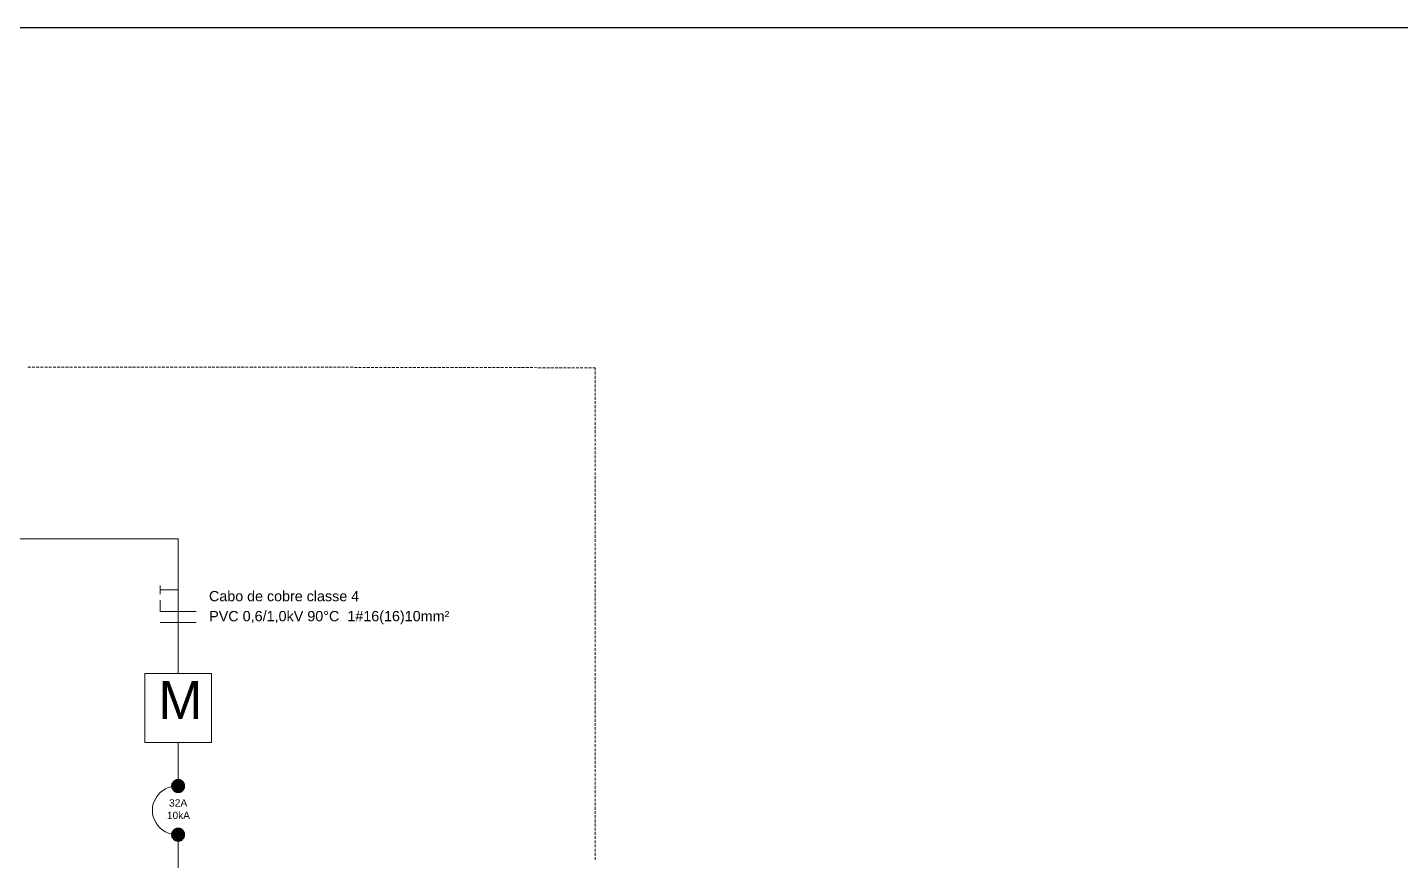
# Model space of a CAD drawing. Header units: millimetres. Extents: x 40 to 176, y -32 to 59.
# Drawn here: x 130.78 to 151.57, y 46.58 to 59.19 of the extents above; entities that cross this region are included whole.
import ezdxf
from ezdxf.enums import TextEntityAlignment as Align

# ---------------------------------------------------------------- set-up
doc = ezdxf.new("R2010")
doc.units = ezdxf.units.MM
doc.layers.get('0').update_dxf_attribs({"lineweight": 30})
doc.layers.add('13 - Diagrama unifilar', color=7, linetype='Continuous', lineweight=30)
doc.styles.add('Arial0', font='arial.ttf', dxfattribs={"height": 3.14658})
doc.styles.add('ariel 1.5', font='arial.ttf', dxfattribs={"height": 1.5})
doc.styles.add('ariel 2.5', font='arial.ttf', dxfattribs={"height": 2.5})
doc.styles.add('ariel 4', font='', dxfattribs={"height": 4})
doc.styles.get('ariel 4').set_extended_font_data('Arial Black')

# ---------------------------------------------------------------- blocks, each defined once
blk = doc.blocks.new('ISO-A1FRAME')
at = {"color": 5}
blk.add_lwpolyline([(-800, 277), (0, 277), (0, -277), (-800, -277)], close=True, dxfattribs=at)
for tag, height, style, p in [('COMPANY', 4, 'ariel 4', (-47.43, -227.76)), ('CLIENT1', 2.5, 'ariel 2.5', (-47.48, -240.73)), ('PROJECT1', 2.5, 'ariel 2.5', (-47.48, -248.81)), ('PROJECT2', 2.5, 'ariel 2.5', (-47.48, -252.63)), ('DRAWINGTITLE1', 2.5, 'ariel 2.5', (-47.48, -261.28)), ('DRAWINGTITLE2', 2.5, 'ariel 2.5', (-47.48, -264.97)), ('DRAWINGTITLE3', 2.5, 'ariel 2.5', (-47.48, -268.72)), ('AUTHOR', 1.5, 'ariel 1.5', (-88.17, -275.54)), ('CHECKER', 1.5, 'ariel 1.5', (-74.59, -275.58)), ('DRAWINGNO.', 2.5, 'ariel 2.5', (-23.02, -275.65)), ('DATE', 1.5, 'ariel 1.5', (-56.89, -275.74))]:
    blk.add_attdef(tag, text='', height=height, dxfattribs=dict(style=style)).set_placement(p, align=Align.CENTER)

msp = doc.modelspace()

# ---------------------------------------------------------------- hatches: boundary and pattern name
at = {"layer": '13 - Diagrama unifilar', "true_color": 0x000007}
h = msp.add_hatch(color=7, dxfattribs=at)
h.paths.add_polyline_path([(133.155, 47.727), (132.968, 47.727), (133.158, 47.716)])
h.paths.add_polyline_path([(132.968, 47.727), (133.158, 47.716), (132.965, 47.716)])
h = msp.add_hatch(color=7, dxfattribs=at)
h.paths.add_polyline_path([(133.158, 47.716), (132.965, 47.716), (133.158, 47.705)])
h.paths.add_polyline_path([(132.965, 47.716), (133.158, 47.705), (132.965, 47.705)])
h = msp.add_hatch(color=7, dxfattribs=at)
h.paths.add_polyline_path([(133.158, 47.705), (132.965, 47.705), (133.158, 47.699)])
h.paths.add_polyline_path([(132.965, 47.705), (133.158, 47.699), (132.965, 47.699)])
h = msp.add_hatch(color=7, dxfattribs=at)
h.paths.add_polyline_path([(133.158, 47.699), (132.965, 47.699), (133.155, 47.688)])
h.paths.add_polyline_path([(132.965, 47.699), (133.155, 47.688), (132.968, 47.688)])
h = msp.add_hatch(color=7, dxfattribs=at)
h.paths.add_polyline_path([(133.15, 47.741), (132.971, 47.741), (133.155, 47.733)])
h.paths.add_polyline_path([(132.971, 47.741), (133.155, 47.733), (132.968, 47.733)])
h = msp.add_hatch(color=7, dxfattribs=at)
h.paths.add_polyline_path([(133.155, 47.733), (132.968, 47.733), (133.155, 47.727)])
h.paths.add_polyline_path([(132.968, 47.733), (133.155, 47.727), (132.968, 47.727)])
h = msp.add_hatch(color=7, dxfattribs=at)
h.paths.add_polyline_path([(133.155, 47.688), (132.968, 47.688), (133.155, 47.679)])
h.paths.add_polyline_path([(132.968, 47.688), (133.155, 47.679), (132.968, 47.679)])
h = msp.add_hatch(color=7, dxfattribs=at)
h.paths.add_polyline_path([(133.155, 47.679), (132.968, 47.679), (133.15, 47.668)])
h.paths.add_polyline_path([(132.968, 47.679), (133.15, 47.668), (132.971, 47.668)])
h = msp.add_hatch(color=7, dxfattribs=at)
h.paths.add_polyline_path([(133.147, 47.752), (132.976, 47.752), (133.15, 47.741)])
h.paths.add_polyline_path([(132.976, 47.752), (133.15, 47.741), (132.971, 47.741)])
h = msp.add_hatch(color=7, dxfattribs=at)
h.paths.add_polyline_path([(133.15, 47.668), (132.971, 47.668), (133.147, 47.663)])
h.paths.add_polyline_path([(132.971, 47.668), (133.147, 47.663), (132.976, 47.663)])
h = msp.add_hatch(color=7, dxfattribs=at)
h.paths.add_polyline_path([(133.144, 47.758), (132.979, 47.758), (133.147, 47.752)])
h.paths.add_polyline_path([(132.979, 47.758), (133.147, 47.752), (132.976, 47.752)])
h = msp.add_hatch(color=7, dxfattribs=at)
h.paths.add_polyline_path([(133.147, 47.663), (132.976, 47.663), (133.144, 47.654)])
h.paths.add_polyline_path([(132.976, 47.663), (133.144, 47.654), (132.979, 47.654)])
h = msp.add_hatch(color=7, dxfattribs=at)
h.paths.add_polyline_path([(133.136, 47.766), (132.985, 47.766), (133.144, 47.758)])
h.paths.add_polyline_path([(132.985, 47.766), (133.144, 47.758), (132.979, 47.758)])
h = msp.add_hatch(color=7, dxfattribs=at)
h.paths.add_polyline_path([(133.144, 47.654), (132.979, 47.654), (133.136, 47.649)])
h.paths.add_polyline_path([(132.979, 47.654), (133.136, 47.649), (132.985, 47.649)])
h = msp.add_hatch(color=7, dxfattribs=at)
h.paths.add_polyline_path([(133.13, 47.774), (132.993, 47.774), (133.136, 47.766)])
h.paths.add_polyline_path([(132.993, 47.774), (133.136, 47.766), (132.985, 47.766)])
h = msp.add_hatch(color=7, dxfattribs=at)
h.paths.add_polyline_path([(133.136, 47.649), (132.985, 47.649), (133.13, 47.64)])
h.paths.add_polyline_path([(132.985, 47.649), (133.13, 47.64), (132.993, 47.64)])
h = msp.add_hatch(color=7, dxfattribs=at)
h.paths.add_polyline_path([(133.122, 47.78), (132.996, 47.78), (133.13, 47.774)])
h.paths.add_polyline_path([(132.996, 47.78), (133.13, 47.774), (132.993, 47.774)])
h = msp.add_hatch(color=7, dxfattribs=at)
h.paths.add_polyline_path([(133.13, 47.64), (132.993, 47.64), (133.122, 47.635)])
h.paths.add_polyline_path([(132.993, 47.64), (133.122, 47.635), (132.996, 47.635)])
h = msp.add_hatch(color=7, dxfattribs=at)
h.paths.add_polyline_path([(133.119, 47.783), (133.004, 47.783), (133.122, 47.78)])
h.paths.add_polyline_path([(133.004, 47.783), (133.122, 47.78), (132.996, 47.78)])
h = msp.add_hatch(color=7, dxfattribs=at)
h.paths.add_polyline_path([(133.122, 47.635), (132.996, 47.635), (133.119, 47.626)])
h.paths.add_polyline_path([(132.996, 47.635), (133.119, 47.626), (133.004, 47.626)])
h = msp.add_hatch(color=7, dxfattribs=at)
h.paths.add_polyline_path([(133.108, 47.791), (133.01, 47.791), (133.119, 47.783)])
h.paths.add_polyline_path([(133.01, 47.791), (133.119, 47.783), (133.004, 47.783)])
h = msp.add_hatch(color=7, dxfattribs=at)
h.paths.add_polyline_path([(133.119, 47.626), (133.004, 47.626), (133.108, 47.624)])
h.paths.add_polyline_path([(133.004, 47.626), (133.108, 47.624), (133.01, 47.624)])
h = msp.add_hatch(color=7, dxfattribs=at)
h.paths.add_polyline_path([(133.099, 47.794), (133.021, 47.794), (133.108, 47.791)])
h.paths.add_polyline_path([(133.021, 47.794), (133.108, 47.791), (133.01, 47.791)])
h = msp.add_hatch(color=7, dxfattribs=at)
h.paths.add_polyline_path([(133.108, 47.624), (133.01, 47.624), (133.099, 47.621)])
h.paths.add_polyline_path([(133.01, 47.624), (133.099, 47.621), (133.021, 47.621)])
h = msp.add_hatch(color=7, dxfattribs=at)
h.paths.add_polyline_path([(133.091, 47.8), (133.029, 47.8), (133.099, 47.794)])
h.paths.add_polyline_path([(133.029, 47.8), (133.099, 47.794), (133.021, 47.794)])
h = msp.add_hatch(color=7, dxfattribs=at)
h.paths.add_polyline_path([(133.099, 47.621), (133.021, 47.621), (133.091, 47.615)])
h.paths.add_polyline_path([(133.021, 47.621), (133.091, 47.615), (133.029, 47.615)])
h = msp.add_hatch(color=7, dxfattribs=at)
h.paths.add_polyline_path([(133.083, 47.802), (133.041, 47.802), (133.091, 47.8)])
h.paths.add_polyline_path([(133.041, 47.802), (133.091, 47.8), (133.029, 47.8)])
h = msp.add_hatch(color=7, dxfattribs=at)
h.paths.add_polyline_path([(133.091, 47.615), (133.029, 47.615), (133.083, 47.612)])
h.paths.add_polyline_path([(133.029, 47.615), (133.083, 47.612), (133.041, 47.612)])
h = msp.add_hatch(color=7, dxfattribs=at)
h.paths.add_polyline_path([(133.041, 47.612), (133.046, 47.612), (133.071, 47.612)])
h.paths.add_polyline_path([(133.046, 47.612), (133.071, 47.612), (133.066, 47.61)])
h = msp.add_hatch(color=7, dxfattribs=at)
h.paths.add_polyline_path([(133.15, 47.003), (132.971, 47.003), (133.155, 46.998)])
h.paths.add_polyline_path([(132.971, 47.003), (133.155, 46.998), (132.968, 46.998)])
h = msp.add_hatch(color=7, dxfattribs=at)
h.paths.add_polyline_path([(133.155, 46.998), (132.968, 46.998), (133.155, 46.989)])
h.paths.add_polyline_path([(132.968, 46.998), (133.155, 46.989), (132.968, 46.989)])
h = msp.add_hatch(color=7, dxfattribs=at)
h.paths.add_polyline_path([(133.147, 47.015), (132.976, 47.015), (133.15, 47.003)])
h.paths.add_polyline_path([(132.976, 47.015), (133.15, 47.003), (132.971, 47.003)])
h = msp.add_hatch(color=7, dxfattribs=at)
h.paths.add_polyline_path([(133.144, 47.023), (132.979, 47.023), (133.147, 47.015)])
h.paths.add_polyline_path([(132.979, 47.023), (133.147, 47.015), (132.976, 47.015)])
h = msp.add_hatch(color=7, dxfattribs=at)
h.paths.add_polyline_path([(133.136, 47.029), (132.985, 47.029), (133.144, 47.023)])
h.paths.add_polyline_path([(132.985, 47.029), (133.144, 47.023), (132.979, 47.023)])
h = msp.add_hatch(color=7, dxfattribs=at)
h.paths.add_polyline_path([(133.13, 47.037), (132.993, 47.037), (133.136, 47.029)])
h.paths.add_polyline_path([(132.993, 47.037), (133.136, 47.029), (132.985, 47.029)])
h = msp.add_hatch(color=7, dxfattribs=at)
h.paths.add_polyline_path([(133.122, 47.043), (132.996, 47.043), (133.13, 47.037)])
h.paths.add_polyline_path([(132.996, 47.043), (133.13, 47.037), (132.993, 47.037)])
h = msp.add_hatch(color=7, dxfattribs=at)
h.paths.add_polyline_path([(133.119, 47.048), (133.004, 47.048), (133.122, 47.043)])
h.paths.add_polyline_path([(133.004, 47.048), (133.122, 47.043), (132.996, 47.043)])
h = msp.add_hatch(color=7, dxfattribs=at)
h.paths.add_polyline_path([(133.108, 47.054), (133.01, 47.054), (133.119, 47.048)])
h.paths.add_polyline_path([(133.01, 47.054), (133.119, 47.048), (133.004, 47.048)])
h = msp.add_hatch(color=7, dxfattribs=at)
h.paths.add_polyline_path([(133.099, 47.059), (133.021, 47.059), (133.108, 47.054)])
h.paths.add_polyline_path([(133.021, 47.059), (133.108, 47.054), (133.01, 47.054)])
h = msp.add_hatch(color=7, dxfattribs=at)
h.paths.add_polyline_path([(133.091, 47.062), (133.029, 47.062), (133.099, 47.059)])
h.paths.add_polyline_path([(133.029, 47.062), (133.099, 47.059), (133.021, 47.059)])
h = msp.add_hatch(color=7, dxfattribs=at)
h.paths.add_polyline_path([(133.083, 47.065), (133.041, 47.065), (133.091, 47.062)])
h.paths.add_polyline_path([(133.041, 47.065), (133.091, 47.062), (133.029, 47.062)])
h = msp.add_hatch(color=7, dxfattribs=at)
h.paths.add_polyline_path([(133.155, 46.989), (132.968, 46.989), (133.158, 46.978)])
h.paths.add_polyline_path([(132.968, 46.989), (133.158, 46.978), (132.965, 46.978)])
h = msp.add_hatch(color=7, dxfattribs=at)
h.paths.add_polyline_path([(133.158, 46.978), (132.965, 46.978), (133.158, 46.97)])
h.paths.add_polyline_path([(132.965, 46.978), (133.158, 46.97), (132.965, 46.97)])
h = msp.add_hatch(color=7, dxfattribs=at)
h.paths.add_polyline_path([(133.158, 46.97), (132.965, 46.97), (133.158, 46.962)])
h.paths.add_polyline_path([(132.965, 46.97), (133.158, 46.962), (132.965, 46.962)])
h = msp.add_hatch(color=7, dxfattribs=at)
h.paths.add_polyline_path([(133.158, 46.962), (132.965, 46.962), (133.155, 46.95)])
h.paths.add_polyline_path([(132.965, 46.962), (133.155, 46.95), (132.968, 46.95)])
h = msp.add_hatch(color=7, dxfattribs=at)
h.paths.add_polyline_path([(133.155, 46.95), (132.968, 46.95), (133.155, 46.945)])
h.paths.add_polyline_path([(132.968, 46.95), (133.155, 46.945), (132.968, 46.945)])
h = msp.add_hatch(color=7, dxfattribs=at)
h.paths.add_polyline_path([(133.155, 46.945), (132.968, 46.945), (133.15, 46.934)])
h.paths.add_polyline_path([(132.968, 46.945), (133.15, 46.934), (132.971, 46.934)])
h = msp.add_hatch(color=7, dxfattribs=at)
h.paths.add_polyline_path([(133.15, 46.934), (132.971, 46.934), (133.147, 46.925)])
h.paths.add_polyline_path([(132.971, 46.934), (133.147, 46.925), (132.976, 46.925)])
h = msp.add_hatch(color=7, dxfattribs=at)
h.paths.add_polyline_path([(133.147, 46.925), (132.976, 46.925), (133.144, 46.92)])
h.paths.add_polyline_path([(132.976, 46.925), (133.144, 46.92), (132.979, 46.92)])
h = msp.add_hatch(color=7, dxfattribs=at)
h.paths.add_polyline_path([(133.144, 46.92), (132.979, 46.92), (133.136, 46.911)])
h.paths.add_polyline_path([(132.979, 46.92), (133.136, 46.911), (132.985, 46.911)])
h = msp.add_hatch(color=7, dxfattribs=at)
h.paths.add_polyline_path([(133.136, 46.911), (132.985, 46.911), (133.13, 46.906)])
h.paths.add_polyline_path([(132.985, 46.911), (133.13, 46.906), (132.993, 46.906)])
h = msp.add_hatch(color=7, dxfattribs=at)
h.paths.add_polyline_path([(133.13, 46.906), (132.993, 46.906), (133.122, 46.897)])
h.paths.add_polyline_path([(132.993, 46.906), (133.122, 46.897), (132.996, 46.897)])
h = msp.add_hatch(color=7, dxfattribs=at)
h.paths.add_polyline_path([(133.122, 46.897), (132.996, 46.897), (133.119, 46.889)])
h.paths.add_polyline_path([(132.996, 46.897), (133.119, 46.889), (133.004, 46.889)])
h = msp.add_hatch(color=7, dxfattribs=at)
h.paths.add_polyline_path([(133.119, 46.889), (133.004, 46.889), (133.108, 46.886)])
h.paths.add_polyline_path([(133.004, 46.889), (133.108, 46.886), (133.01, 46.886)])
h = msp.add_hatch(color=7, dxfattribs=at)
h.paths.add_polyline_path([(133.108, 46.886), (133.01, 46.886), (133.099, 46.883)])
h.paths.add_polyline_path([(133.01, 46.886), (133.099, 46.883), (133.021, 46.883)])
h = msp.add_hatch(color=7, dxfattribs=at)
h.paths.add_polyline_path([(133.099, 46.883), (133.021, 46.883), (133.091, 46.881)])
h.paths.add_polyline_path([(133.021, 46.883), (133.091, 46.881), (133.029, 46.881)])
h = msp.add_hatch(color=7, dxfattribs=at)
h.paths.add_polyline_path([(133.091, 46.881), (133.029, 46.881), (133.083, 46.875)])
h.paths.add_polyline_path([(133.029, 46.881), (133.083, 46.875), (133.041, 46.875)])
h = msp.add_hatch(color=7, dxfattribs=at)
h.paths.add_polyline_path([(133.041, 46.875), (133.046, 46.875), (133.071, 46.875)])
h.paths.add_polyline_path([(133.046, 46.875), (133.071, 46.875), (133.066, 46.872)])

# ---------------------------------------------------------------- linework, layer by layer
at = {"layer": '13 - Diagrama unifilar', "color": 6, "linetype": 'Continuous', "lineweight": 9, "true_color": 0x000006}
for points in [[(130.831, 54.051), (130.786, 54.051), (130.786, 54.051)], [(130.89, 54.051), (130.851, 54.051), (130.851, 54.051)], [(130.954, 54.051), (130.912, 54.051), (130.912, 54.051)], [(131.018, 54.051), (130.976, 54.051), (130.976, 54.051)], [(131.082, 54.051), (131.041, 54.051), (131.041, 54.051)], [(131.144, 54.051), (131.102, 54.051), (131.102, 54.051)], [(131.208, 54.051), (131.166, 54.051), (131.166, 54.051)], [(131.272, 54.051), (131.23, 54.051), (131.23, 54.051)], [(131.334, 54.051), (131.295, 54.051), (131.295, 54.051)], [(131.398, 54.051), (131.356, 54.051), (131.356, 54.051)], [(131.462, 54.051), (131.42, 54.051), (131.42, 54.051)], [(131.527, 54.051), (131.485, 54.051), (131.485, 54.051)], [(131.588, 54.051), (131.546, 54.051), (131.546, 54.051)], [(131.652, 54.051), (131.61, 54.051), (131.61, 54.051)], [(131.717, 54.051), (131.675, 54.051), (131.675, 54.051)], [(131.778, 54.051), (131.739, 54.051), (131.739, 54.051)], [(131.842, 54.051), (131.798, 54.051), (131.798, 54.051)], [(131.906, 54.051), (131.865, 54.051), (131.865, 54.051)], [(131.971, 54.051), (131.929, 54.051), (131.929, 54.051)], [(132.032, 54.051), (131.988, 54.051), (131.988, 54.051)], [(132.096, 54.051), (132.052, 54.051), (132.052, 54.051)], [(132.161, 54.051), (132.116, 54.051), (132.116, 54.051)], [(132.222, 54.051), (132.18, 54.051), (132.18, 54.051)], [(132.286, 54.051), (132.242, 54.051), (132.242, 54.051)], [(132.351, 54.051), (132.306, 54.051), (132.306, 54.051)], [(132.415, 54.051), (132.37, 54.051), (132.37, 54.051)], [(132.474, 54.051), (132.434, 54.051), (132.434, 54.051)], [(132.538, 54.051), (132.496, 54.051), (132.496, 54.051)], [(132.602, 54.051), (132.56, 54.051), (132.56, 54.051)], [(132.664, 54.051), (132.624, 54.051), (132.624, 54.051)], [(132.728, 54.051), (132.686, 54.051), (132.686, 54.051)], [(132.792, 54.051), (132.75, 54.051), (132.75, 54.051)], [(132.856, 54.051), (132.814, 54.051), (132.814, 54.051)], [(132.918, 54.051), (132.879, 54.051), (132.879, 54.051)], [(132.982, 54.049), (132.94, 54.051), (132.94, 54.051)], [(133.046, 54.049), (133.004, 54.049), (133.004, 54.049)], [(133.108, 54.049), (133.069, 54.049), (133.069, 54.049)], [(133.172, 54.049), (133.13, 54.049), (133.13, 54.049)], [(133.236, 54.049), (133.194, 54.049), (133.194, 54.049)], [(133.3, 54.049), (133.259, 54.049), (133.259, 54.049)], [(133.362, 54.049), (133.323, 54.049), (133.323, 54.049)], [(133.426, 54.049), (133.384, 54.049), (133.384, 54.049)], [(133.49, 54.049), (133.449, 54.049), (133.449, 54.049)], [(133.555, 54.049), (133.513, 54.049), (133.513, 54.049)], [(133.616, 54.049), (133.571, 54.049), (133.571, 54.049)], [(133.68, 54.049), (133.636, 54.049), (133.636, 54.049)], [(133.745, 54.049), (133.7, 54.049), (133.7, 54.049)], [(133.806, 54.049), (133.764, 54.049), (133.764, 54.049)], [(133.87, 54.049), (133.826, 54.049), (133.826, 54.049)], [(133.935, 54.049), (133.89, 54.049), (133.89, 54.049)], [(133.999, 54.049), (133.954, 54.049), (133.954, 54.049)], [(134.058, 54.049), (134.016, 54.049), (134.016, 54.049)], [(134.122, 54.049), (134.08, 54.049), (134.08, 54.049)], [(134.189, 54.049), (134.144, 54.049), (134.144, 54.049)], [(134.247, 54.049), (134.208, 54.049), (134.208, 54.049)], [(134.312, 54.049), (134.27, 54.049), (134.27, 54.049)], [(134.376, 54.049), (134.334, 54.049), (134.334, 54.049)], [(134.44, 54.049), (134.398, 54.049), (134.398, 54.049)], [(134.502, 54.049), (134.46, 54.049), (134.46, 54.049)], [(134.566, 54.049), (134.524, 54.049), (134.524, 54.049)], [(134.63, 54.049), (134.588, 54.049), (134.588, 54.049)], [(134.692, 54.049), (134.653, 54.049), (134.653, 54.049)], [(134.756, 54.049), (134.714, 54.049), (134.714, 54.049)], [(134.82, 54.049), (134.778, 54.049), (134.778, 54.049)], [(134.884, 54.049), (134.842, 54.049), (134.842, 54.049)], [(134.946, 54.049), (134.904, 54.049), (134.904, 54.049)], [(135.01, 54.049), (134.968, 54.049), (134.968, 54.049)], [(135.074, 54.049), (135.032, 54.049), (135.032, 54.049)], [(135.136, 54.049), (135.097, 54.049), (135.097, 54.049)], [(135.2, 54.049), (135.155, 54.049), (135.155, 54.049)], [(135.264, 54.049), (135.22, 54.049), (135.22, 54.049)], [(135.329, 54.049), (135.284, 54.049), (135.284, 54.049)], [(135.39, 54.049), (135.345, 54.049), (135.345, 54.049)], [(135.454, 54.049), (135.41, 54.049), (135.41, 54.049)], [(135.519, 54.049), (135.474, 54.049), (135.474, 54.049)], [(135.577, 54.049), (135.538, 54.049), (135.538, 54.049)], [(135.641, 54.049), (135.6, 54.049), (135.6, 54.049)], [(135.708, 54.049), (135.664, 54.049), (135.664, 54.049)], [(135.773, 54.046), (135.728, 54.046), (135.728, 54.046)], [(135.831, 54.046), (135.792, 54.046), (135.792, 54.046)], [(135.896, 54.046), (135.854, 54.046), (135.854, 54.046)], [(135.96, 54.046), (135.918, 54.046), (135.918, 54.046)], [(136.021, 54.046), (135.982, 54.046), (135.982, 54.046)], [(136.086, 54.046), (136.044, 54.046), (136.044, 54.046)], [(136.15, 54.046), (136.108, 54.046), (136.108, 54.046)], [(136.214, 54.046), (136.172, 54.046), (136.172, 54.046)], [(136.276, 54.046), (136.236, 54.046), (136.236, 54.046)], [(136.34, 54.046), (136.298, 54.046), (136.298, 54.046)], [(136.404, 54.046), (136.362, 54.046), (136.362, 54.046)], [(136.466, 54.046), (136.426, 54.046), (136.426, 54.046)], [(136.53, 54.046), (136.488, 54.046), (136.488, 54.046)], [(136.594, 54.046), (136.552, 54.046), (136.552, 54.046)], [(136.658, 54.046), (136.616, 54.046), (136.616, 54.046)], [(136.72, 54.046), (136.681, 54.046), (136.681, 54.046)], [(136.784, 54.046), (136.739, 54.046), (136.739, 54.046)], [(136.848, 54.046), (136.804, 54.046), (136.804, 54.046)], [(136.912, 54.046), (136.871, 54.046), (136.871, 54.046)], [(136.974, 54.046), (136.929, 54.046), (136.929, 54.046)], [(137.038, 54.046), (136.993, 54.046), (136.993, 54.046)], [(137.102, 54.046), (137.058, 54.046), (137.058, 54.046)], [(137.161, 54.046), (137.122, 54.046), (137.122, 54.046)], [(137.228, 54.046), (137.183, 54.046), (137.183, 54.046)], [(137.292, 54.046), (137.248, 54.046), (137.248, 54.046)], [(137.357, 54.046), (137.312, 54.046), (137.312, 54.046)], [(137.415, 54.046), (137.373, 54.046), (137.373, 54.046)], [(137.48, 54.046), (137.438, 54.046), (137.438, 54.046)], [(137.544, 54.046), (137.502, 54.046), (137.502, 54.046)], [(137.605, 54.046), (137.566, 54.046), (137.566, 54.046)], [(137.67, 54.046), (137.628, 54.046), (137.628, 54.046)], [(137.734, 54.046), (137.692, 54.046), (137.692, 54.046)], [(137.798, 54.046), (137.756, 54.046), (137.756, 54.046)], [(137.859, 54.046), (137.818, 54.046), (137.818, 54.046)], [(137.924, 54.046), (137.882, 54.046), (137.882, 54.046)], [(137.988, 54.046), (137.946, 54.046), (137.946, 54.046)], [(138.049, 54.046), (138.01, 54.046), (138.01, 54.046)], [(138.114, 54.046), (138.072, 54.046), (138.072, 54.046)], [(138.178, 54.046), (138.136, 54.046), (138.136, 54.046)], [(138.242, 54.046), (138.2, 54.046), (138.2, 54.046)], [(138.304, 54.046), (138.259, 54.046), (138.259, 54.046)], [(138.368, 54.046), (138.323, 54.046), (138.323, 54.046)], [(138.432, 54.046), (138.39, 54.046), (138.39, 54.046)], [(138.494, 54.04), (138.455, 54.046), (138.455, 54.046)], [(138.558, 54.04), (138.513, 54.04), (138.513, 54.04)], [(138.622, 54.04), (138.577, 54.04), (138.577, 54.04)], [(138.686, 54.04), (138.642, 54.04), (138.642, 54.04)], [(138.748, 54.04), (138.703, 54.04), (138.703, 54.04)], [(138.812, 54.04), (138.767, 54.04), (138.767, 54.04)], [(138.876, 54.04), (138.832, 54.04), (138.832, 54.04)], [(138.935, 54.04), (138.896, 54.04), (138.896, 54.04)], [(138.999, 54.04), (138.957, 54.04), (138.957, 54.04)], [(139.063, 54.04), (139.022, 54.04), (139.022, 54.04)], [(139.128, 54.04), (139.086, 54.04), (139.086, 54.04)], [(139.189, 54.04), (139.15, 54.04), (139.15, 54.04)], [(139.253, 54.04), (139.212, 54.04), (139.212, 54.04)], [(139.318, 54.04), (139.276, 54.04), (139.276, 54.04)], [(139.374, 53.998), (139.374, 54.04), (139.34, 54.04)], [(139.374, 53.937), (139.374, 53.982), (139.374, 53.982)], [(139.374, 53.873), (139.374, 53.917), (139.374, 53.917)], [(139.374, 53.808), (139.374, 53.853), (139.374, 53.853)], [(139.374, 53.747), (139.374, 53.789), (139.374, 53.789)], [(139.374, 53.683), (139.374, 53.727), (139.374, 53.727)], [(139.374, 53.618), (139.374, 53.663), (139.374, 53.663)], [(139.374, 53.554), (139.374, 53.599), (139.374, 53.599)], [(139.374, 53.496), (139.374, 53.537), (139.374, 53.537)], [(139.374, 53.431), (139.374, 53.473), (139.374, 53.473)], [(139.374, 53.364), (139.374, 53.409), (139.374, 53.409)], [(139.374, 53.306), (139.374, 53.345), (139.374, 53.345)], [(139.374, 53.241), (139.374, 53.283), (139.374, 53.283)], [(139.374, 53.177), (139.374, 53.219), (139.374, 53.219)], [(139.374, 53.113), (139.374, 53.155), (139.374, 53.155)], [(139.374, 53.051), (139.374, 53.093), (139.374, 53.093)], [(139.374, 52.987), (139.374, 53.029), (139.374, 53.029)], [(139.374, 52.923), (139.374, 52.965), (139.374, 52.965)], [(139.374, 52.861), (139.374, 52.901), (139.374, 52.901)], [(139.374, 52.797), (139.374, 52.839), (139.374, 52.839)], [(139.374, 52.733), (139.374, 52.775), (139.374, 52.775)], [(139.374, 52.669), (139.374, 52.711), (139.374, 52.711)], [(139.374, 52.607), (139.374, 52.649), (139.374, 52.649)], [(139.374, 52.543), (139.374, 52.585), (139.374, 52.585)], [(139.374, 52.479), (139.374, 52.521), (139.374, 52.521)], [(139.374, 52.417), (139.374, 52.456), (139.374, 52.456)], [(139.374, 52.353), (139.374, 52.398), (139.374, 52.398)], [(139.374, 52.289), (139.374, 52.333), (139.374, 52.333)], [(139.374, 52.225), (139.374, 52.269), (139.374, 52.269)], [(139.374, 52.163), (139.374, 52.208), (139.374, 52.208)], [(139.374, 52.099), (139.374, 52.143), (139.374, 52.143)], [(139.374, 52.035), (139.374, 52.079), (139.374, 52.079)], [(139.374, 51.976), (139.374, 52.015), (139.374, 52.015)], [(139.374, 51.912), (139.374, 51.954), (139.374, 51.954)], [(139.374, 51.845), (139.374, 51.889), (139.374, 51.889)], [(139.374, 51.78), (139.374, 51.825), (139.374, 51.825)], [(139.374, 51.722), (139.374, 51.761), (139.374, 51.761)], [(139.374, 51.657), (139.374, 51.699), (139.374, 51.699)], [(139.374, 51.593), (139.374, 51.635), (139.374, 51.635)], [(139.374, 51.532), (139.374, 51.571), (139.374, 51.571)], [(139.374, 51.467), (139.374, 51.509), (139.374, 51.509)], [(139.374, 51.403), (139.374, 51.445), (139.374, 51.445)], [(139.374, 51.339), (139.374, 51.381), (139.374, 51.381)], [(139.374, 51.278), (139.374, 51.317), (139.374, 51.317)], [(139.374, 51.213), (139.374, 51.255), (139.374, 51.255)], [(139.374, 51.149), (139.374, 51.191), (139.374, 51.191)], [(139.374, 51.088), (139.374, 51.127), (139.374, 51.127)], [(139.374, 51.023), (139.374, 51.065), (139.374, 51.065)], [(139.374, 50.959), (139.374, 51.001), (139.374, 51.001)], [(139.374, 50.895), (139.374, 50.937), (139.374, 50.937)], [(139.374, 50.833), (139.374, 50.872), (139.374, 50.872)], [(139.374, 50.769), (139.374, 50.814), (139.374, 50.814)], [(139.374, 50.705), (139.374, 50.75), (139.374, 50.75)], [(139.374, 50.643), (139.374, 50.682), (139.374, 50.682)], [(139.374, 50.579), (139.374, 50.624), (139.374, 50.624)], [(139.374, 50.515), (139.374, 50.56), (139.374, 50.56)], [(139.374, 50.451), (139.374, 50.495), (139.374, 50.495)], [(139.374, 50.392), (139.374, 50.431), (139.374, 50.431)], [(139.374, 50.325), (139.374, 50.37), (139.374, 50.37)], [(139.374, 50.261), (139.374, 50.305), (139.374, 50.305)], [(139.374, 50.196), (139.374, 50.241), (139.374, 50.241)], [(139.374, 50.138), (139.374, 50.18), (139.374, 50.18)], [(139.374, 50.074), (139.374, 50.115), (139.374, 50.115)], [(139.374, 50.009), (139.374, 50.051), (139.374, 50.051)], [(139.374, 49.948), (139.374, 49.987), (139.374, 49.987)], [(139.374, 49.884), (139.374, 49.925), (139.374, 49.925)], [(139.374, 49.819), (139.374, 49.861), (139.374, 49.861)], [(139.374, 49.755), (139.374, 49.797), (139.374, 49.797)], [(139.374, 49.694), (139.374, 49.735), (139.374, 49.735)], [(139.374, 49.629), (139.374, 49.671), (139.374, 49.671)], [(139.374, 49.565), (139.374, 49.607), (139.374, 49.607)], [(139.374, 49.504), (139.374, 49.543), (139.374, 49.543)], [(139.374, 49.439), (139.374, 49.481), (139.374, 49.481)], [(139.374, 49.375), (139.374, 49.417), (139.374, 49.417)], [(139.374, 49.311), (139.374, 49.353), (139.374, 49.353)], [(139.374, 49.249), (139.374, 49.294), (139.374, 49.294)], [(139.374, 49.185), (139.374, 49.23), (139.374, 49.23)], [(139.374, 49.121), (139.374, 49.163), (139.374, 49.163)], [(139.374, 49.059), (139.374, 49.099), (139.374, 49.099)], [(139.374, 48.995), (139.374, 49.04), (139.374, 49.04)], [(139.374, 48.931), (139.374, 48.976), (139.374, 48.976)], [(139.374, 48.867), (139.374, 48.911), (139.374, 48.911)], [(139.374, 48.805), (139.374, 48.85), (139.374, 48.85)], [(139.374, 48.741), (139.374, 48.786), (139.374, 48.786)], [(139.374, 48.677), (139.374, 48.721), (139.374, 48.721)], [(139.374, 48.618), (139.374, 48.657), (139.374, 48.657)], [(139.374, 48.554), (139.374, 48.596), (139.374, 48.596)], [(139.374, 48.49), (139.374, 48.531), (139.374, 48.531)], [(139.374, 48.425), (139.374, 48.467), (139.374, 48.467)], [(139.374, 48.364), (139.374, 48.406), (139.374, 48.406)], [(139.374, 48.3), (139.374, 48.342), (139.374, 48.342)], [(139.374, 48.235), (139.374, 48.277), (139.374, 48.277)], [(139.374, 48.174), (139.374, 48.213), (139.374, 48.213)], [(139.374, 48.11), (139.374, 48.152), (139.374, 48.152)], [(139.374, 48.045), (139.374, 48.087), (139.374, 48.087)], [(139.374, 47.981), (139.374, 48.023), (139.374, 48.023)], [(139.374, 47.92), (139.374, 47.962), (139.374, 47.962)], [(139.374, 47.855), (139.374, 47.897), (139.374, 47.897)], [(139.374, 47.791), (139.374, 47.833), (139.374, 47.833)], [(139.374, 47.73), (139.374, 47.769), (139.374, 47.769)], [(139.374, 47.665), (139.374, 47.71), (139.374, 47.71)], [(139.374, 47.601), (139.374, 47.643), (139.374, 47.643)], [(139.374, 47.537), (139.374, 47.579), (139.374, 47.579)], [(139.374, 47.476), (139.374, 47.515), (139.374, 47.515)], [(139.374, 47.411), (139.374, 47.456), (139.374, 47.456)], [(139.374, 47.347), (139.374, 47.392), (139.374, 47.392)], [(139.374, 47.286), (139.374, 47.327), (139.374, 47.327)], [(139.374, 47.221), (139.374, 47.266), (139.374, 47.266)], [(139.374, 47.157), (139.374, 47.202), (139.374, 47.202)], [(139.374, 47.093), (139.374, 47.138), (139.374, 47.138)], [(139.374, 47.034), (139.374, 47.073), (139.374, 47.073)], [(139.374, 46.97), (139.374, 47.012), (139.374, 47.012)], [(139.374, 46.906), (139.374, 46.948), (139.374, 46.948)], [(139.374, 46.844), (139.374, 46.883), (139.374, 46.883)], [(139.374, 46.78), (139.374, 46.822), (139.374, 46.822)], [(139.374, 46.716), (139.374, 46.758), (139.374, 46.758)], [(139.374, 46.651), (139.374, 46.693), (139.374, 46.693)], [(139.374, 46.59), (139.374, 46.629), (139.374, 46.629)]]:
    msp.add_lwpolyline(points, dxfattribs=at)
at = {"layer": '13 - Diagrama unifilar', "color": 7, "linetype": 'Continuous', "lineweight": 9, "true_color": 0x000007}
for points in [[(133.06, 49.409), (133.06, 51.448), (126.3, 51.448)], [(133.06, 50.677), (132.789, 50.677), (132.789, 50.741)], [(132.789, 50.61), (132.789, 50.677), (132.789, 50.677)], [(133.334, 50.35), (133.06, 50.35), (132.789, 50.35), (132.789, 50.52)], [(133.334, 50.182), (133.06, 50.182), (132.789, 50.182)], [(133.06, 47.705), (133.06, 48.364), (133.06, 48.364)], [(133.06, 45.514), (133.06, 46.97), (133.06, 46.97)]]:
    msp.add_lwpolyline(points, dxfattribs=at)
msp.add_lwpolyline([(132.557, 48.364), (133.563, 48.364), (133.563, 49.409), (132.557, 49.409)], close=True, dxfattribs=at)
at = {"layer": '13 - Diagrama unifilar', "color": 7, "linetype": 'Continuous', "lineweight": -2, "true_color": 0x000007}
for points in [[(132.968, 47.727), (133.158, 47.716), (132.965, 47.716)], [(133.158, 47.716), (132.965, 47.716), (133.158, 47.705)], [(132.965, 47.716), (133.158, 47.705), (132.965, 47.705)], [(133.158, 47.705), (132.965, 47.705), (133.158, 47.699)], [(132.965, 47.705), (133.158, 47.699), (132.965, 47.699)], [(133.158, 47.699), (132.965, 47.699), (133.155, 47.688)], [(132.965, 47.699), (133.155, 47.688), (132.968, 47.688)], [(132.971, 47.741), (133.155, 47.733), (132.968, 47.733)], [(133.155, 47.733), (132.968, 47.733), (133.155, 47.727)], [(132.968, 47.733), (133.155, 47.727), (132.968, 47.727)], [(133.155, 47.727), (132.968, 47.727), (133.158, 47.716)], [(133.155, 47.688), (132.968, 47.688), (133.155, 47.679)], [(132.968, 47.688), (133.155, 47.679), (132.968, 47.679)], [(133.155, 47.679), (132.968, 47.679), (133.15, 47.668)], [(132.968, 47.679), (133.15, 47.668), (132.971, 47.668)], [(132.976, 47.752), (133.15, 47.741), (132.971, 47.741)], [(133.15, 47.741), (132.971, 47.741), (133.155, 47.733)], [(133.15, 47.668), (132.971, 47.668), (133.147, 47.663)], [(132.971, 47.668), (133.147, 47.663), (132.976, 47.663)], [(132.979, 47.758), (133.147, 47.752), (132.976, 47.752)], [(133.147, 47.752), (132.976, 47.752), (133.15, 47.741)], [(133.147, 47.663), (132.976, 47.663), (133.144, 47.654)], [(132.976, 47.663), (133.144, 47.654), (132.979, 47.654)], [(132.985, 47.766), (133.144, 47.758), (132.979, 47.758)], [(133.144, 47.758), (132.979, 47.758), (133.147, 47.752)], [(133.144, 47.654), (132.979, 47.654), (133.136, 47.649)], [(132.979, 47.654), (133.136, 47.649), (132.985, 47.649)], [(132.993, 47.774), (133.136, 47.766), (132.985, 47.766)], [(133.136, 47.766), (132.985, 47.766), (133.144, 47.758)], [(133.136, 47.649), (132.985, 47.649), (133.13, 47.64)], [(132.985, 47.649), (133.13, 47.64), (132.993, 47.64)], [(132.996, 47.78), (133.13, 47.774), (132.993, 47.774)], [(133.13, 47.774), (132.993, 47.774), (133.136, 47.766)], [(133.13, 47.64), (132.993, 47.64), (133.122, 47.635)], [(132.993, 47.64), (133.122, 47.635), (132.996, 47.635)], [(133.004, 47.783), (133.122, 47.78), (132.996, 47.78)], [(133.122, 47.78), (132.996, 47.78), (133.13, 47.774)], [(133.122, 47.635), (132.996, 47.635), (133.119, 47.626)], [(132.996, 47.635), (133.119, 47.626), (133.004, 47.626)], [(133.01, 47.791), (133.119, 47.783), (133.004, 47.783)], [(133.119, 47.783), (133.004, 47.783), (133.122, 47.78)], [(133.119, 47.626), (133.004, 47.626), (133.108, 47.624)], [(133.004, 47.626), (133.108, 47.624), (133.01, 47.624)], [(133.021, 47.794), (133.108, 47.791), (133.01, 47.791)], [(133.108, 47.791), (133.01, 47.791), (133.119, 47.783)], [(133.108, 47.624), (133.01, 47.624), (133.099, 47.621)], [(133.01, 47.624), (133.099, 47.621), (133.021, 47.621)], [(133.029, 47.8), (133.099, 47.794), (133.021, 47.794)], [(133.099, 47.794), (133.021, 47.794), (133.108, 47.791)], [(133.099, 47.621), (133.021, 47.621), (133.091, 47.615)], [(133.021, 47.621), (133.091, 47.615), (133.029, 47.615)], [(133.041, 47.802), (133.091, 47.8), (133.029, 47.8)], [(133.091, 47.8), (133.029, 47.8), (133.099, 47.794)], [(133.091, 47.615), (133.029, 47.615), (133.083, 47.612)], [(133.029, 47.615), (133.083, 47.612), (133.041, 47.612)], [(133.046, 47.802), (133.083, 47.802), (133.041, 47.802)], [(133.083, 47.802), (133.041, 47.802), (133.091, 47.8)], [(133.066, 47.802), (133.071, 47.802), (133.046, 47.802)], [(133.071, 47.802), (133.046, 47.802), (133.083, 47.802)], [(133.041, 47.612), (133.046, 47.612), (133.071, 47.612)], [(133.041, 47.612), (133.083, 47.612), (133.071, 47.612)], [(133.046, 47.612), (133.071, 47.612), (133.066, 47.61)], [(132.971, 47.003), (133.155, 46.998), (132.968, 46.998)], [(133.155, 46.998), (132.968, 46.998), (133.155, 46.989)], [(132.968, 46.998), (133.155, 46.989), (132.968, 46.989)], [(132.976, 47.015), (133.15, 47.003), (132.971, 47.003)], [(133.15, 47.003), (132.971, 47.003), (133.155, 46.998)], [(132.979, 47.023), (133.147, 47.015), (132.976, 47.015)], [(133.147, 47.015), (132.976, 47.015), (133.15, 47.003)], [(132.985, 47.029), (133.144, 47.023), (132.979, 47.023)], [(133.144, 47.023), (132.979, 47.023), (133.147, 47.015)], [(132.993, 47.037), (133.136, 47.029), (132.985, 47.029)], [(133.136, 47.029), (132.985, 47.029), (133.144, 47.023)], [(132.996, 47.043), (133.13, 47.037), (132.993, 47.037)], [(133.13, 47.037), (132.993, 47.037), (133.136, 47.029)], [(133.004, 47.048), (133.122, 47.043), (132.996, 47.043)], [(133.122, 47.043), (132.996, 47.043), (133.13, 47.037)], [(133.01, 47.054), (133.119, 47.048), (133.004, 47.048)], [(133.119, 47.048), (133.004, 47.048), (133.122, 47.043)], [(133.021, 47.059), (133.108, 47.054), (133.01, 47.054)], [(133.108, 47.054), (133.01, 47.054), (133.119, 47.048)], [(133.029, 47.062), (133.099, 47.059), (133.021, 47.059)], [(133.099, 47.059), (133.021, 47.059), (133.108, 47.054)], [(133.041, 47.065), (133.091, 47.062), (133.029, 47.062)], [(133.091, 47.062), (133.029, 47.062), (133.099, 47.059)], [(133.046, 47.065), (133.083, 47.065), (133.041, 47.065)], [(133.083, 47.065), (133.041, 47.065), (133.091, 47.062)], [(133.066, 47.065), (133.071, 47.065), (133.046, 47.065)], [(133.071, 47.065), (133.046, 47.065), (133.083, 47.065)], [(132.968, 46.989), (133.158, 46.978), (132.965, 46.978)], [(133.158, 46.978), (132.965, 46.978), (133.158, 46.97)], [(132.965, 46.978), (133.158, 46.97), (132.965, 46.97)], [(133.158, 46.97), (132.965, 46.97), (133.158, 46.962)], [(132.965, 46.97), (133.158, 46.962), (132.965, 46.962)], [(133.158, 46.962), (132.965, 46.962), (133.155, 46.95)], [(132.965, 46.962), (133.155, 46.95), (132.968, 46.95)], [(133.155, 46.989), (132.968, 46.989), (133.158, 46.978)], [(133.155, 46.95), (132.968, 46.95), (133.155, 46.945)], [(132.968, 46.95), (133.155, 46.945), (132.968, 46.945)], [(133.155, 46.945), (132.968, 46.945), (133.15, 46.934)], [(132.968, 46.945), (133.15, 46.934), (132.971, 46.934)], [(133.15, 46.934), (132.971, 46.934), (133.147, 46.925)], [(132.971, 46.934), (133.147, 46.925), (132.976, 46.925)], [(133.147, 46.925), (132.976, 46.925), (133.144, 46.92)], [(132.976, 46.925), (133.144, 46.92), (132.979, 46.92)], [(133.144, 46.92), (132.979, 46.92), (133.136, 46.911)], [(132.979, 46.92), (133.136, 46.911), (132.985, 46.911)], [(133.136, 46.911), (132.985, 46.911), (133.13, 46.906)], [(132.985, 46.911), (133.13, 46.906), (132.993, 46.906)], [(133.13, 46.906), (132.993, 46.906), (133.122, 46.897)], [(132.993, 46.906), (133.122, 46.897), (132.996, 46.897)], [(133.122, 46.897), (132.996, 46.897), (133.119, 46.889)], [(132.996, 46.897), (133.119, 46.889), (133.004, 46.889)], [(133.119, 46.889), (133.004, 46.889), (133.108, 46.886)], [(133.004, 46.889), (133.108, 46.886), (133.01, 46.886)], [(133.108, 46.886), (133.01, 46.886), (133.099, 46.883)], [(133.01, 46.886), (133.099, 46.883), (133.021, 46.883)], [(133.099, 46.883), (133.021, 46.883), (133.091, 46.881)], [(133.021, 46.883), (133.091, 46.881), (133.029, 46.881)], [(133.091, 46.881), (133.029, 46.881), (133.083, 46.875)], [(133.029, 46.881), (133.083, 46.875), (133.041, 46.875)], [(133.041, 46.875), (133.046, 46.875), (133.071, 46.875)], [(133.041, 46.875), (133.083, 46.875), (133.071, 46.875)], [(133.046, 46.875), (133.071, 46.875), (133.066, 46.872)]]:
    msp.add_lwpolyline(points, close=True, dxfattribs=at)
at = {"layer": '13 - Diagrama unifilar', "color": 7, "linetype": 'Continuous', "lineweight": 9, "true_color": 0x000007}
msp.add_open_spline([(133.063, 47.707), (132.926, 47.716), (132.795, 47.646), (132.725, 47.529), (132.725, 47.529), (132.652, 47.411), (132.652, 47.266), (132.725, 47.149), (132.725, 47.149), (132.795, 47.031), (132.926, 46.962), (133.063, 46.97)], degree=3, knots=[0, 0, 0, 0, 0.083333, 0.083333, 0.083333, 0.083334, 0.166667, 0.166667, 0.166667, 0.166668, 1, 1, 1, 1], dxfattribs=at)

# ---------------------------------------------------------------- block references
at = {"xscale": 0.1653034188902056, "yscale": 0.1653034188902056, "zscale": 0.1653034188902056}
msp.add_blockref('ISO-A1FRAME', (172.363, 13.404), dxfattribs=at)

# ---------------------------------------------------------------- texts
at = {"layer": '13 - Diagrama unifilar', "color": 7, "true_color": 0x000007, "style": 'Arial0'}
for s, height, p in [('Cabo de cobre classe 4', 0.15492, (133.527, 50.505)), ('PVC 0,6/1,0kV 90°C  1#16(16)10mm²', 0.15552, (133.53, 50.202)), ('M', 0.572, (132.761, 48.723)), ('32A', 0.1114, (132.921, 47.395)), ('10kA', 0.1094, (132.89, 47.208))]:
    msp.add_text(s, height=height, dxfattribs=at).set_placement(p)

doc.saveas('drawing.dxf')
